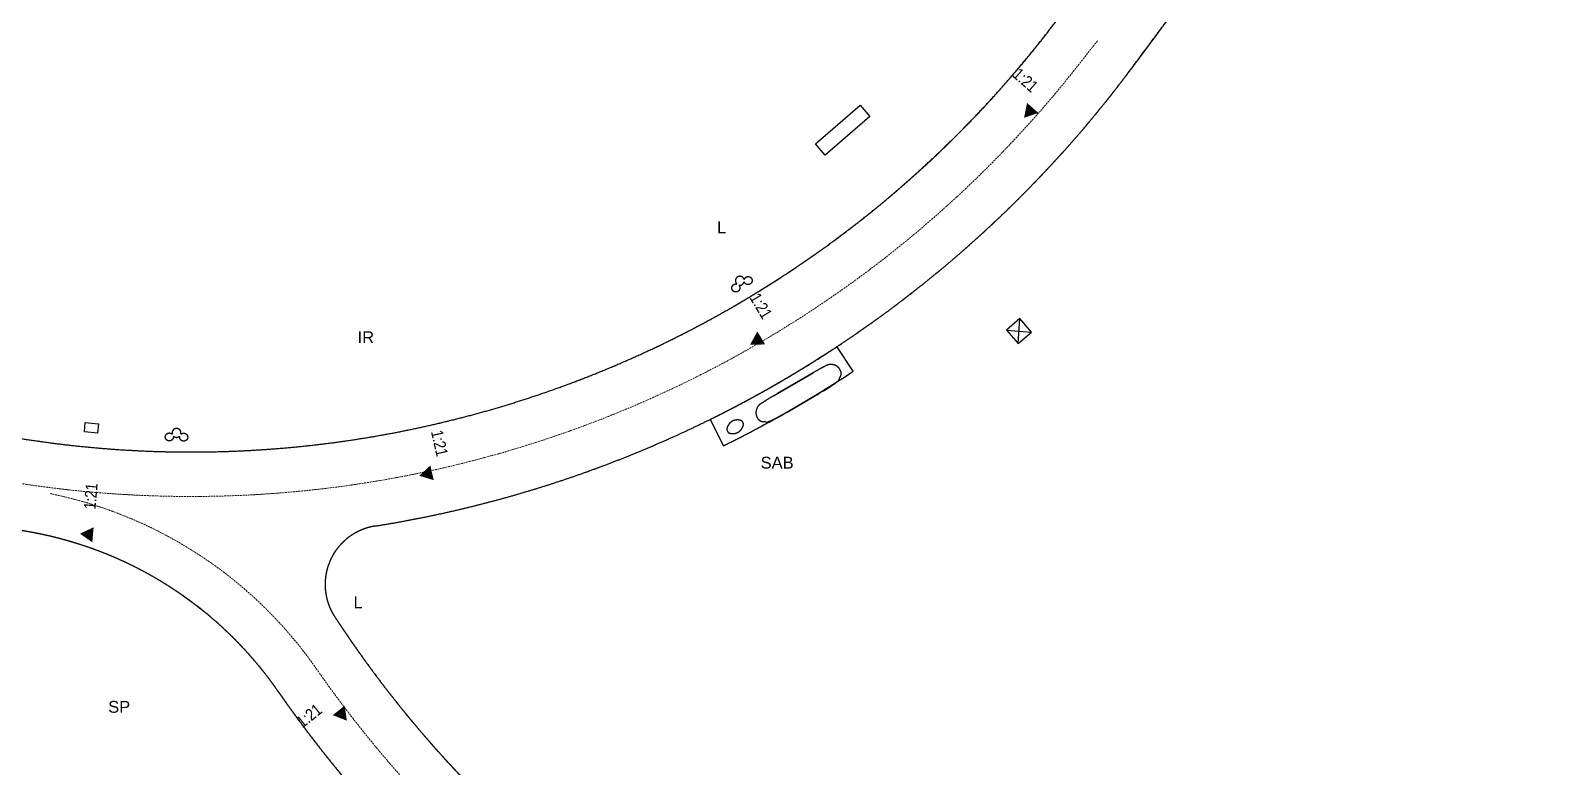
# Model space of a CAD drawing. Header units: millimetres. Extents: x 833576263 to 1668046980, y 817519639 to 1636103653.
# Drawn here: x 834132493 to 834183648, y 817802796 to 817827725 of the extents above; entities that cross this region are included whole.
import ezdxf

# ---------------------------------------------------------------- set-up
doc = ezdxf.new("R2010")
doc.units = ezdxf.units.MM
doc.header["$LTSCALE"] = 100
doc.header["$MEASUREMENT"] = 0
doc.linetypes.add('C160$0$Hidden', pattern=[9.525, 6.35, -3.175])
doc.linetypes.add('R_Text for GBP from DLN$0$ACAD_ISO10W100', pattern=[18, 12, -3, 0, -3])
for name, color, linetype in [('C160$0$+C160', 6, 'C160$0$Hidden'), ('R_Text for GBP from DLN$0$base plan(mm)$0$DLN040__', 7, 'Continuous'), ('T-TITL', 7, 'Continuous'), ('X-REF', 7, 'Continuous')]:
    doc.layers.add(name, color=color, linetype=linetype)
for name, color, linetype, lineweight in [('R_Text for GBP from DLN$0$000-Slope', 6, 'R_Text for GBP from DLN$0$ACAD_ISO10W100', 18), ('R_WKCD_PARK$0$000-PAV-Reused tiles-b', 3, 'Continuous', 15), ('R_WKCD_PARK$0$PAV-secondary path-b', 6, 'Continuous', 18)]:
    doc.layers.add(name, color=color, linetype=linetype, lineweight=lineweight)
doc.styles.add('R_Text for GBP from DLN$0$base plan(mm)$0$SWIS721 LT', font='swiss.ttf')
doc.styles.add('R_Text for GBP from DLN$0$W8 sec wkcd', font='swissc.ttf', dxfattribs={"height": 3})

# ---------------------------------------------------------------- blocks, each defined once
blk = doc.blocks.new('R_WKCD_PARK')
at = {"layer": 'R_WKCD_PARK$0$000-PAV-Reused tiles-b'}
for p, q in [((834160346, 817816180), (834159795, 817817015)), ((834155508, 817814555), (834155951, 817813658))]:
    blk.add_line(p, q, dxfattribs=at)
for radius in [39693, 40693]:
    blk.add_arc((834137931, 817850143), radius, 296.2846, 303.4234, dxfattribs=at)
at = {"layer": 'R_WKCD_PARK$0$PAV-secondary path-b'}
for centre, radius, start, end in [((834137931, 817850143), 36693, 195.2745, 323.0444), ((834008416, 817947582), 201768, 323.04438, 328.00583), ((834137931, 817850143), 39693, 279.0268, 323.0444), ((834130197, 817797943), 13000, 34.7001, 115.7656), ((834144473, 817808967), 2000, 99.0268, 213.2185), ((834174767, 817828805), 38212, 213.2185, 302.0004), ((834174767, 817828805), 41212, 214.7001, 304.7953)]:
    blk.add_arc(centre, radius, start, end, dxfattribs=at)
blk = doc.blocks.new('C160$0$A$C4AD84712')
at = {"layer": 'C160$0$+C160', "ltscale": 0.0003}
blk.add_lwpolyline([(834234.945, 817820.178, -0.305475), (834183.604, 817775.277, -0.09515), (834076.754, 817782.134, -0.463376), (834063.629, 817809.364, -0.463376)], format="xyb", dxfattribs=at)
blk.add_lwpolyline([(834234.945, 817820.178, -0.305475), (834183.604, 817775.277, -0.09515), (834076.754, 817782.134, -0.463376), (834063.629, 817809.364, -0.463376)], format="xyb", dxfattribs=at)
blk = doc.blocks.new('C160')
at = {"layer": 'C160$0$+C160'}
for p, q in [((834165.924, 817817.117), (834165.988, 817817.963)), ((834165.533, 817817.572), (834166.379, 817817.508))]:
    blk.add_line(p, q, dxfattribs=at)
for points in [[(834102.535, 817840.477, 0.623474), (834167.252, 817828.084, 0.021652), (834176.992, 817842.268, -0.197276), (834209.276, 817865.455, 0.286472)], [(834219.294, 817863.829, 0.247422), (834179.536, 817840.679, -0.021652), (834169.65, 817826.28, -0.19446), (834144.159, 817810.942, 0.544039), (834142.799, 817807.871, 0.408), (834195.016, 817796.4, 0.06491)], [(834076.666, 817781.795, 0.09515), (834183.648, 817774.93, 0.334335), (834236.603, 817826.376, 0.313321)], [(834159.877, 817815.953, 0.164182), (834159.935, 817816.067, 0.173886), (834159.9, 817816.239, 0.392676), (834159.429, 817816.373, 0.014037), (834158.987, 817816.131), (834158.85, 817816.052)], [(834157.359, 817814.485, -0.164182), (834157.231, 817814.491, -0.173886), (834157.099, 817814.605, -0.392676), (834157.215, 817815.081, -0.014037), (834157.643, 817815.347), (834157.779, 817815.427)]]:
    blk.add_lwpolyline(points, format="xyb", dxfattribs=at)
for points in [[(834140.885, 817805.344, 0.369244), (834124.546, 817809.651, 0.251737), (834112.08, 817792.476), (834112.031, 817791.187), (834102.827, 817792.6), (834103.452, 817796.937, 0.243715), (834100.533, 817806.148, -0.166373), (834086.767, 817834.271, 0.495966), (834085.388, 817835.068), (834081.961, 817833.634, 0.191214), (834080.906, 817832.602), (834067.525, 817802.533, 0.236755), (834067.939, 817793.575, 0.204218), (834077.758, 817786.006, 0.004312), (834082.441, 817784.834, 0.05179), (834139.752, 817777.162, 0.038828), (834183.103, 817779.245, 0.139726), (834211.858, 817791.515, 0.684982), (834211.001, 817794.177, -0.05726), (834202.554, 817795.651, 0.227409), (834198.284, 817794.962, -0.4147)], [(834160.346, 817816.18), (834159.795, 817817.015, -0.031159), (834155.508, 817814.555), (834155.951, 817813.658, 0.031159)], [(834158.137, 817814.814), (834158, 817814.734, -0.037256), (834157.459, 817814.47, -0.269367), (834157.359, 817814.485, -0.164182), (834157.231, 817814.491, -0.173886), (834157.099, 817814.605, -0.392676), (834157.215, 817815.081, -0.014037), (834157.643, 817815.347), (834157.779, 817815.427), (834158.85, 817816.052), (834158.987, 817816.131, -0.014037), (834159.429, 817816.373, -0.392676), (834159.9, 817816.239, -0.173886), (834159.935, 817816.067, -0.164182), (834159.877, 817815.953, -0.269367), (834159.841, 817815.86, -0.037256), (834159.345, 817815.518), (834159.208, 817815.438)], [(834156.583, 817814.498, 0.533333), (834156.065, 817814.196), (834156.115, 817814.109, 0.533333), (834156.634, 817814.411)]]:
    blk.add_lwpolyline(points, format="xyb", close=True, dxfattribs=at)
at = {"layer": 'C160$0$+C160', "elevation": 0}
blk.add_lwpolyline([(834159.393, 817823.496), (834159.066, 817823.874), (834160.577, 817825.184), (834160.904, 817824.807)], close=True, dxfattribs=at)
at = {"layer": 'C160$0$+C160'}
for points in [[(834165.988, 817817.963), (834165.533, 817817.572), (834165.924, 817817.117), (834166.379, 817817.508)], [(834134.774, 817814.088), (834134.326, 817814.13), (834134.356, 817814.448), (834134.804, 817814.406)]]:
    blk.add_lwpolyline(points, close=True, dxfattribs=at)
for points in [[(834158.85, 817816.052), (834157.779, 817815.427)], [(834157.784, 817815.429), (834157.775, 817815.424)], [(834158.137, 817814.814), (834159.208, 817815.438)]]:
    blk.add_lwpolyline(points, dxfattribs=at)
for centre, start, end in [((834156.508, 817819.246), 15.8879, 226.1287), ((834156.508, 817819.246), 255.8879, 346.1287), ((834137.445, 817814.095), 344.0944, 194.3353), ((834137.445, 817814.095), 224.0944, 314.3353)]:
    blk.add_arc(centre, 0.15, start, end, dxfattribs=at)
for points in [[(834156.66, 817819.297), (834156.679, 817819.348), (834156.728, 817819.386), (834156.786, 817819.387), (834156.861, 817819.388), (834156.922, 817819.329), (834156.924, 817819.254), (834156.925, 817819.179), (834156.865, 817819.117), (834156.791, 817819.116), (834156.732, 817819.114), (834156.682, 817819.15), (834156.662, 817819.202)], [(834156.475, 817819.089), (834156.511, 817819.047), (834156.519, 817818.986), (834156.49, 817818.935), (834156.454, 817818.87), (834156.372, 817818.846), (834156.306, 817818.882), (834156.24, 817818.919), (834156.217, 817819.001), (834156.253, 817819.067), (834156.281, 817819.118), (834156.338, 817819.144), (834156.392, 817819.135)], [(834137.335, 817813.979), (834137.343, 817813.924), (834137.317, 817813.868), (834137.267, 817813.84), (834137.201, 817813.803), (834137.119, 817813.827), (834137.082, 817813.892), (834137.045, 817813.957), (834137.069, 817814.04), (834137.134, 817814.077), (834137.185, 817814.105), (834137.246, 817814.097), (834137.288, 817814.062)], [(834137.601, 817814.057), (834137.644, 817814.092), (834137.706, 817814.098), (834137.756, 817814.068), (834137.82, 817814.03), (834137.841, 817813.946), (834137.803, 817813.882), (834137.764, 817813.818), (834137.681, 817813.797), (834137.617, 817813.835), (834137.567, 817813.865), (834137.543, 817813.922), (834137.553, 817813.976)]]:
    blk.add_open_spline(points, degree=3, knots=[0, 0, 0, 0, 1, 1, 1, 2, 2, 2, 3, 3, 3, 4, 4, 4, 4], dxfattribs=at)
blk.add_blockref('C160$0$A$C4AD84712', (0, 0), dxfattribs=at)
blk = doc.blocks.new('R_Text for GBP from DLN')
at = {"layer": 'R_Text for GBP from DLN$0$000-Slope', "color": 251, "ltscale": 0.05}
for points in [[(834168609, 817827366, 0.000806), (834168059, 817826663, -0.288238), (834129835, 817812814, -0.271959)], [(834197515, 817796254, -0.414748), (834142175, 817806116, 0.192828), (834133165, 817812041, 0.192828)]]:
    blk.add_lwpolyline(points, format="xyb", dxfattribs=at)
at = {"layer": 'R_Text for GBP from DLN$0$000-Slope', "style": 'R_Text for GBP from DLN$0$W8 sec wkcd'}
for s, rotation, p in [('1:21', 318.8941, (834165709, 817826176)), ('▲', 138.8941, (834166630, 817824921)), ('1:21', 300.8919, (834156824, 817818675)), ('▲', 120.8919, (834157380, 817817079)), ('1:21', 282.8897, (834146052, 817814138)), ('▲', 102.8897, (834146159, 817812481)), ('1:21', 84.8875, (834134699, 817811493)), ('▲', 84.8875, (834134599, 817810374)), ('1:21', 38.6556, (834141709, 817804092)), ('▲', 218.6556, (834143142, 817804878))]:
    blk.add_text(s, height=400, rotation=rotation, dxfattribs=at).set_placement(p)
at = {"layer": 'R_Text for GBP from DLN$0$base plan(mm)$0$DLN040__', "style": 'R_Text for GBP from DLN$0$base plan(mm)$0$SWIS721 LT'}
for s, p in [('L', (834155738, 817820852)), ('IR', (834143572, 817817135)), ('SAB', (834157212, 817812888)), ('L', (834143434, 817808160)), ('SP', (834135131, 817804625))]:
    blk.add_text(s, height=400, dxfattribs=at).set_placement(p)

msp = doc.modelspace()

# ---------------------------------------------------------------- block references
at = {"layer": 'X-REF'}
msp.add_blockref('R_WKCD_PARK', (0, 0), dxfattribs=at)

# ---------------------------------------------------------------- next in the draw order: block references
at = {"layer": 'X-REF', "xscale": 1000, "yscale": 1000, "zscale": 1000}
msp.add_blockref('C160', (0, 0), dxfattribs=at)

# ---------------------------------------------------------------- next in the draw order: block references
at = {"layer": 'T-TITL'}
msp.add_blockref('R_Text for GBP from DLN', (0, 0), dxfattribs=at)
at = {"layer": 'X-REF'}
msp.add_blockref('R_Text for GBP from DLN', (0, 0), dxfattribs=at)

doc.saveas('drawing.dxf')
